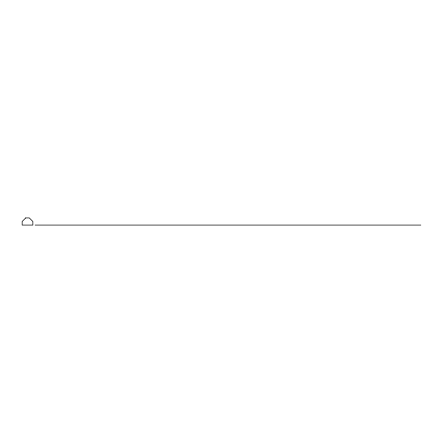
<?xml version="1.0" encoding="UTF-8"?>
<svg xmlns="http://www.w3.org/2000/svg" width="443" height="443" viewBox="0 0 443 443"><rect width="100%" height="100%" fill="white"/><g stroke="black" fill="none" stroke-linecap="round" stroke-linejoin="round"><path stroke-width="0.66" d="M35.13 225.072L420.85 225.072M25.722 217.928L22.15 221.5L22.15 225.072L32.865 225.072L32.865 221.5L29.293 217.928L25.722 217.928"/></g></svg>
